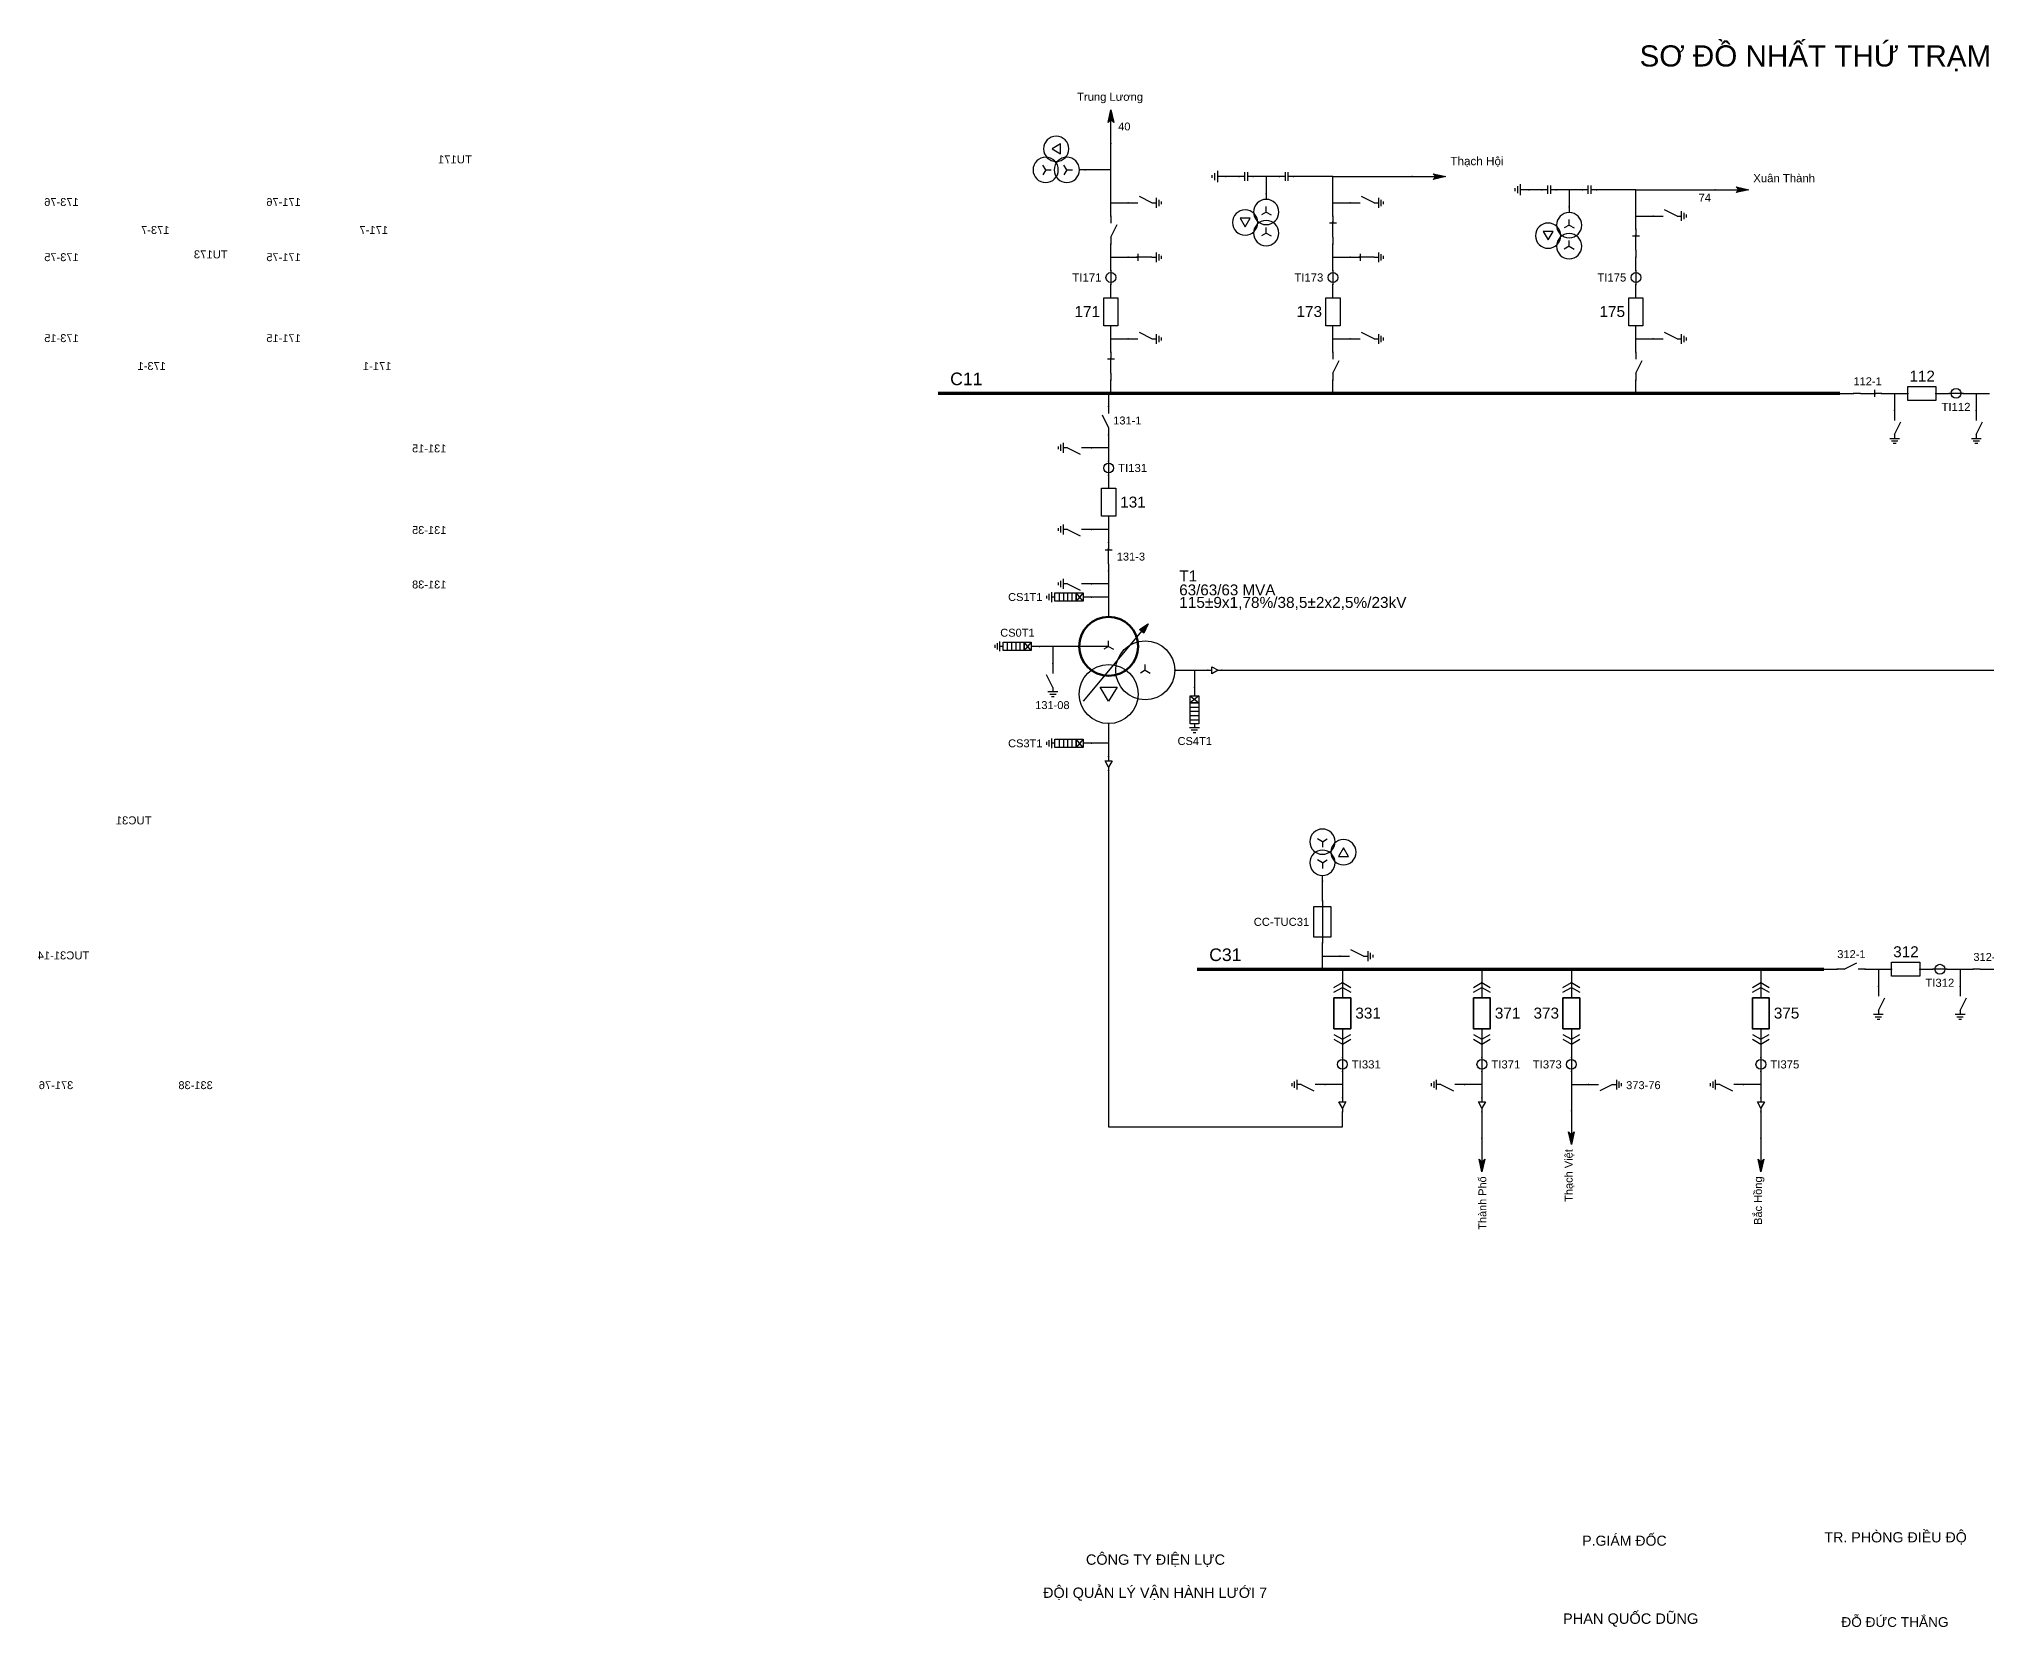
# Model space of a CAD drawing. Header units: millimetres. Extents: x -391 to 411, y 7 to 290.
# Drawn here: x -123.5 to 222.9, y 7.3 to 290 of the extents above; entities that cross this region are included whole.
import ezdxf

# ---------------------------------------------------------------- set-up
doc = ezdxf.new("R2010")
doc.units = ezdxf.units.MM
for name, color, linetype, lineweight in [('BUSBAR_110KV', 1, 'Continuous', 50), ('BUSBAR_35KV', 30, 'Continuous', 50), ('GROUND', 3, 'Continuous', 25), ('HV_110KV', 1, 'Continuous', 25), ('MV_22KV', 5, 'Continuous', 25), ('MV_35KV', 30, 'Continuous', 25)]:
    doc.layers.add(name, color=color, linetype=linetype, lineweight=lineweight)
doc.layers.add('SYM_PORTS', color=8, linetype='Continuous', plot=False)
doc.layers.add('TEXT', color=7, linetype='Continuous')
doc.styles.add('SLD_TEXT', font='arial.ttf')

# ---------------------------------------------------------------- blocks, each defined once
blk = doc.blocks.new('SYM_DISCONNECTOR_CLOSED')
at = {"lineweight": 25}
for points in [[(-0.625, 1.25), (0.625, 1.25)], [(0, 2.5), (0, 1.25)], [(0, -1.25), (0, 1.5)], [(0, -1.25), (0, -2.5)]]:
    blk.add_lwpolyline(points, dxfattribs=at)
at = {"layer": 'SYM_PORTS'}
for p in [(0, 2.5), (0, -2.5)]:
    blk.add_point(p, dxfattribs=at)
blk.add_attdef('DEVICE_CODE', (1.625, -0.5), '', height=2)
blk = doc.blocks.new('SYM_EARTHING_SWITCH_OPEN')
at = {"lineweight": 25}
for points in [[(0, -1.25), (-1.125, 1)], [(0, 3), (0, 1.25)], [(-0.875, -2), (0.875, -2)], [(-0.5625, -2.4375), (0.5625, -2.4375)], [(-0.25, -2.875), (0.25, -2.875)], [(0, -1.25), (0, -2)]]:
    blk.add_lwpolyline(points, dxfattribs=at)
at = {"layer": 'SYM_PORTS'}
blk.add_point((0, 3), dxfattribs=at)
blk.add_attdef('DEVICE_CODE', (1.875, 0), '', height=2)
blk = doc.blocks.new('SYM_CIRCUIT_BREAKER')
at = {"lineweight": 25}
blk.add_lwpolyline([(-1.25, 2.5), (1.25, 2.5), (1.25, -2.5), (-1.25, -2.5)], close=True, dxfattribs=at)
at = {"layer": 'SYM_PORTS'}
for p in [(0, 2.5), (0, -2.5)]:
    blk.add_point(p, dxfattribs=at)
blk.add_attdef('DEVICE_CODE', (2.25, -0.5), '', height=2)
at = {"flags": 1}
blk.add_attdef('RATING', (2.25, -3.5), '', height=2, dxfattribs=at)
blk = doc.blocks.new('SYM_CURRENT_TRANSFORMER')
at = {"lineweight": 25}
blk.add_lwpolyline([(0, 1.25), (0, -1.25)], dxfattribs=at)
blk.add_circle((0, 0), 0.875, dxfattribs=at)
at = {"layer": 'SYM_PORTS'}
for p in [(0, 1.25), (0, -1.25)]:
    blk.add_point(p, dxfattribs=at)
blk.add_attdef('DEVICE_CODE', (1.875, -1.75), '', height=2)
at = {"flags": 1}
blk.add_attdef('RATIO', (1.875, -4.75), '', height=2, dxfattribs=at)
blk = doc.blocks.new('SYM_EARTHING_SWITCH_CLOSED')
at = {"lineweight": 25}
for points in [[(-0.625, 1.25), (0.625, 1.25)], [(0, 3), (0, 1.25)], [(0, -1.25), (0, 1.5)], [(-0.875, -2), (0.875, -2)], [(-0.5625, -2.4375), (0.5625, -2.4375)], [(-0.25, -2.875), (0.25, -2.875)], [(0, -1.25), (0, -2)]]:
    blk.add_lwpolyline(points, dxfattribs=at)
at = {"layer": 'SYM_PORTS'}
blk.add_point((0, 3), dxfattribs=at)
blk.add_attdef('DEVICE_CODE', (1.875, 0), '', height=2)
blk = doc.blocks.new('SYM_DISCONNECTOR_OPEN')
at = {"lineweight": 25}
for points in [[(0, -1.25), (-1.125, 1)], [(0, 2.5), (0, 1.25)], [(0, -1.25), (0, -2.5)]]:
    blk.add_lwpolyline(points, dxfattribs=at)
at = {"layer": 'SYM_PORTS'}
for p in [(0, 2.5), (0, -2.5)]:
    blk.add_point(p, dxfattribs=at)
blk.add_attdef('DEVICE_CODE', (1, -0.5), '', height=2)
blk = doc.blocks.new('SYM_VOLTAGE_TRANSFORMER')
at = {"lineweight": 25}
for points in [[(0, 4.625), (0, 3.625)], [(0, 1.375), (-0.8625, 0.875)], [(0, 1.375), (0, 2.375)], [(0, 1.375), (0.8625, 0.875)], [(0, -2.375), (-0.8625, -2.875)], [(0, -2.375), (0, -1.375)], [(0, -2.375), (0.8625, -2.875)]]:
    blk.add_lwpolyline(points, dxfattribs=at)
blk.add_lwpolyline([(2.875, 0.25), (4.625, 0.25), (3.75, -1.25)], close=True, dxfattribs=at)
for centre in [(0, 1.375), (3.75, -0.5), (0, -2.375)]:
    blk.add_circle(centre, 2.25, dxfattribs=at)
at = {"layer": 'SYM_PORTS'}
blk.add_point((0, 4.625), dxfattribs=at)
blk.add_attdef('DEVICE_CODE', (7, 1.625), '', height=2)
at = {"flags": 1}
blk.add_attdef('RATIO', (7, -1.375), '', height=2, dxfattribs=at)
blk = doc.blocks.new('SYM_LINE_FEEDER_ARROW')
blk.add_hatch(color=7).paths.add_polyline_path([(0, -3), (-0.5, -0.75), (0, -1.25), (0.5, -0.75)])
at = {"lineweight": 25}
blk.add_lwpolyline([(0, 3), (0, -1.25)], dxfattribs=at)
blk.add_lwpolyline([(0, -3), (-0.5, -0.75), (0, -1.25), (0.5, -0.75)], close=True, dxfattribs=at)
at = {"layer": 'SYM_PORTS'}
blk.add_point((0, 3), dxfattribs=at)
blk.add_attdef('LINE_NAME', (1.5, 0), '', height=2)
blk = doc.blocks.new('SYM_COUPLING_CAPACITOR')
at = {"lineweight": 25}
for points in [[(-0.75, 0.25), (0.75, 0.25)], [(0, 1.25), (0, 0.25)], [(-0.75, -0.25), (0.75, -0.25)], [(0, -0.25), (0, -1.25)]]:
    blk.add_lwpolyline(points, dxfattribs=at)
at = {"layer": 'SYM_PORTS'}
for p in [(0, 1.25), (0, -1.25)]:
    blk.add_point(p, dxfattribs=at)
blk.add_attdef('DEVICE_CODE', (1.75, -1.75), '', height=2)
blk = doc.blocks.new('SYM_GROUND_SYMBOL')
at = {"lineweight": 25}
for points in [[(0, 1.25), (0, -0.25)], [(-1, -0.25), (1, -0.25)], [(-0.625, -0.75), (0.625, -0.75)], [(-0.25, -1.25), (0.25, -1.25)]]:
    blk.add_lwpolyline(points, dxfattribs=at)
at = {"layer": 'SYM_PORTS'}
blk.add_point((0, 1.25), dxfattribs=at)
blk = doc.blocks.new('SYM_SURGE_ARRESTER')
at = {"lineweight": 25}
for points in [[(0, 4), (0, 2.5)], [(-0.75, 2.5), (0.75, 1.25)], [(0.75, 2.5), (-0.75, 1.25)], [(-0.75, 0.5), (0.75, 0.5)], [(-0.875, -3.125), (0.875, -3.125)], [(-0.75, -0.25), (0.75, -0.25)], [(-0.75, -1), (0.75, -1)], [(-0.75, -1.75), (0.75, -1.75)], [(0, -2.5), (0, -3.125)], [(-0.5625, -3.5625), (0.5625, -3.5625)], [(-0.25, -4), (0.25, -4)]]:
    blk.add_lwpolyline(points, dxfattribs=at)
for points in [[(-0.75, 2.5), (0.75, 2.5), (0.75, 1.25), (-0.75, 1.25)], [(-0.75, 1.25), (0.75, 1.25), (0.75, -2.5), (-0.75, -2.5)]]:
    blk.add_lwpolyline(points, close=True, dxfattribs=at)
at = {"layer": 'SYM_PORTS'}
blk.add_point((0, 4), dxfattribs=at)
blk.add_attdef('DEVICE_CODE', (1.875, 1), '', height=2)
blk = doc.blocks.new('SYM_TRANSFORMER_3W')
blk.add_hatch(color=7).paths.add_polyline_path([(3.75, 8.25), (3.0125, 6.575), (2.2375, 7.225)])
at = {"lineweight": 25}
for points in [[(-7.75, -5.5), (3.0125, 7.35)], [(-3.25, 4.25), (-8.5, 4.25)], [(-3.25, 4.25), (-4.1125, 3.75)], [(-3.25, 4.25), (-3.25, 5.25)], [(-3.25, 4.25), (-2.3875, 3.75)], [(3.25, 0), (2.3875, -0.5)], [(3.25, 0), (3.25, 1)], [(3.25, 0), (4.1125, -0.5)]]:
    blk.add_lwpolyline(points, dxfattribs=at)
for points in [[(3.75, 8.25), (3.0125, 6.575), (2.2375, 7.225)], [(-4.75, -3), (-1.75, -3), (-3.25, -5.5)]]:
    blk.add_lwpolyline(points, close=True, dxfattribs=at)
at = {"lineweight": 50}
blk.add_circle((-3.25, 4.25), 5.25, dxfattribs=at)
at = {"lineweight": 25}
for centre in [(3.25, 0), (-3.25, -4.25)]:
    blk.add_circle(centre, 5.25, dxfattribs=at)
at = {"layer": 'SYM_PORTS'}
for p in [(-3.25, 9.5), (-8.5, 4.25), (8.5, 0), (-3.25, -9.5)]:
    blk.add_point(p, dxfattribs=at)
blk.add_attdef('DEVICE_CODE', (9.5, 6.5), '', height=2)
at = {"flags": 1}
for tag, p in [('POWER', (9.5, 3.5)), ('VOLTAGE_RATIO', (9.5, 0.5))]:
    blk.add_attdef(tag, p, '', height=2, dxfattribs=at)
blk = doc.blocks.new('SYM_CABLE_TERMINATION')
at = {"lineweight": 25}
blk.add_lwpolyline([(-0.625, 0.5), (0.625, 0.5), (0, -0.625)], close=True, dxfattribs=at)
for points in [[(0, 1.25), (0, 0.5)], [(0, -0.625), (0, -1.25)]]:
    blk.add_lwpolyline(points, dxfattribs=at)
at = {"layer": 'SYM_PORTS'}
for p in [(0, 1.25), (0, -1.25)]:
    blk.add_point(p, dxfattribs=at)
blk = doc.blocks.new('SYM_DRAWOUT_BREAKER')
at = {"lineweight": 25}
for points in [[(-1.5, 4.625), (0, 5.5), (1.5, 4.625)], [(-1.5, 3.75), (0, 4.625), (1.5, 3.75)], [(0, 5.5), (0, 2.75)], [(0, -2.75), (0, -5.5)], [(-1.5, -3.75), (0, -4.625), (1.5, -3.75)], [(-1.5, -4.625), (0, -5.5), (1.5, -4.625)]]:
    blk.add_lwpolyline(points, dxfattribs=at)
at = {"lineweight": 35}
blk.add_lwpolyline([(-1.5, 2.75), (1.5, 2.75), (1.5, -2.75), (-1.5, -2.75)], close=True, dxfattribs=at)
at = {"layer": 'SYM_PORTS'}
for p in [(0, 5.5), (0, -5.5)]:
    blk.add_point(p, dxfattribs=at)
blk.add_attdef('DEVICE_CODE', (2.5, 2.5), '', height=2)
at = {"flags": 1}
blk.add_attdef('RATING', (2.5, -0.5), '', height=2, dxfattribs=at)
blk = doc.blocks.new('SYM_FUSE_DISCONNECTOR')
at = {"lineweight": 25}
blk.add_lwpolyline([(0, 3.75), (0, -3.75)], dxfattribs=at)
blk.add_lwpolyline([(-1.5, 2.75), (1.5, 2.75), (1.5, -2.75), (-1.5, -2.75)], close=True, dxfattribs=at)
at = {"layer": 'SYM_PORTS'}
for p in [(0, 3.75), (0, -3.75)]:
    blk.add_point(p, dxfattribs=at)
blk.add_attdef('DEVICE_CODE', (2.5, 0.75), '', height=2)
at = {"flags": 1}
blk.add_attdef('RATING', (2.5, -2.25), '', height=2, dxfattribs=at)

msp = doc.modelspace()

# ---------------------------------------------------------------- linework, layer by layer
at = {"layer": 'BUSBAR_110KV', "const_width": 0.586}
msp.add_lwpolyline([(36.42, 226.89), (196.93, 226.89)], dxfattribs=at)
at = {"layer": 'BUSBAR_35KV', "const_width": 0.586}
msp.add_lwpolyline([(82.51, 124.39), (194.05, 124.39)], dxfattribs=at)
at = {"layer": 'GROUND'}
for points in [[(89.98, 265.49), (87.63, 265.49)], [(143.88, 263.15), (141.53, 263.15)]]:
    msp.add_lwpolyline(points, dxfattribs=at)
at = {"layer": 'HV_110KV'}
for points in [[(67.19, 266.67), (67.19, 271.35)], [(67.19, 266.67), (62.59, 266.67)], [(67.19, 260.8), (67.19, 266.67)], [(94.82, 265.49), (92.48, 265.49)], [(97.17, 265.49), (94.82, 265.49)], [(94.82, 265.49), (94.82, 262.43)], [(106.7, 265.49), (99.67, 265.49)], [(106.7, 260.8), (106.7, 265.49)], [(106.7, 265.49), (120.77, 265.49)], [(67.19, 258.46), (67.19, 260.8)], [(67.19, 260.8), (70.25, 260.8)], [(106.7, 258.46), (106.7, 260.8)], [(106.7, 260.8), (109.77, 260.8)], [(148.72, 263.15), (146.38, 263.15)], [(151.07, 263.15), (148.72, 263.15)], [(148.72, 263.15), (148.72, 260.08)], [(160.6, 263.15), (153.57, 263.15)], [(160.6, 258.46), (160.6, 263.15)], [(160.6, 263.15), (174.67, 263.15)], [(160.6, 256.11), (160.6, 258.46)], [(160.6, 258.46), (163.67, 258.46)], [(67.19, 251.11), (67.19, 253.46)], [(106.7, 251.11), (106.7, 253.46)], [(67.19, 248.77), (67.19, 251.11)], [(67.19, 251.11), (70.25, 251.11)], [(106.7, 248.77), (106.7, 251.11)], [(106.7, 251.11), (109.77, 251.11)], [(160.6, 248.77), (160.6, 251.11)], [(67.19, 243.92), (67.19, 246.27)], [(106.7, 243.92), (106.7, 246.27)], [(160.6, 243.92), (160.6, 246.27)], [(67.19, 236.58), (67.19, 238.92)], [(67.19, 234.23), (67.19, 236.58)], [(67.19, 236.58), (70.25, 236.58)], [(106.7, 236.58), (106.7, 238.92)], [(106.7, 234.23), (106.7, 236.58)], [(106.7, 236.58), (109.77, 236.58)], [(160.6, 236.58), (160.6, 238.92)], [(160.6, 234.23), (160.6, 236.58)], [(160.6, 236.58), (163.67, 236.58)], [(67.19, 226.89), (67.19, 229.23)], [(106.7, 226.89), (106.7, 229.23)], [(160.6, 226.89), (160.6, 229.23)], [(66.79, 226.89), (66.79, 224.54)], [(196.93, 226.89), (199.28, 226.89)], [(204.28, 226.89), (206.62, 226.89)], [(206.62, 226.89), (206.62, 223.82)], [(206.62, 226.89), (208.97, 226.89)], [(213.97, 226.89), (216.31, 226.89)], [(218.81, 226.89), (221.16, 226.89)], [(221.16, 226.89), (221.16, 223.82)], [(221.16, 226.89), (223.5, 226.89)], [(66.79, 219.54), (66.79, 217.2)], [(66.79, 217.2), (63.73, 217.2)], [(66.79, 217.2), (66.79, 214.85)], [(66.79, 212.35), (66.79, 210.01)], [(66.79, 205.01), (66.79, 202.67)], [(66.79, 202.67), (63.73, 202.67)], [(66.79, 202.67), (66.79, 200.32)], [(66.79, 195.32), (66.79, 192.98)], [(66.79, 192.98), (63.73, 192.98)], [(66.79, 190.63), (63.73, 190.63)], [(66.79, 192.98), (66.79, 190.63)], [(66.79, 190.63), (66.79, 187.11)], [(56.86, 181.86), (54.51, 181.86)], [(61.54, 181.86), (56.86, 181.86)], [(56.86, 181.86), (56.86, 178.8)]]:
    msp.add_lwpolyline(points, dxfattribs=at)
at = {"layer": 'MV_22KV'}
msp.add_lwpolyline([(86.91, 177.61), (89.61, 177.61), (232.5, 177.61), (232.5, 188.46), (254.48, 188.46, -1), (256.48, 188.46), (265.5, 188.46), (265.5, 219.96), (395.32, 219.96), (395.32, 200.3), (392.62, 200.3)], format="xyb", dxfattribs=at)
for points in [[(78.54, 177.61), (82.06, 177.61)], [(82.06, 177.61), (82.06, 174.55)], [(82.06, 177.61), (84.41, 177.61)]]:
    msp.add_lwpolyline(points, dxfattribs=at)
at = {"layer": 'MV_35KV'}
for points in [[(66.79, 168.11), (66.79, 164.6)], [(66.79, 164.6), (63.73, 164.6)], [(66.79, 164.6), (66.79, 162.25)], [(66.79, 159.75), (66.79, 157.05), (66.79, 96.31), (108.37, 96.31), (108.37, 99.01)], [(104.82, 136.58), (104.82, 140.1)], [(104.82, 126.73), (104.82, 129.08)], [(104.82, 124.39), (104.82, 126.73)], [(104.82, 126.73), (107.89, 126.73)], [(108.37, 124.39), (108.37, 122.04)], [(133.19, 124.39), (133.19, 122.04)], [(149.11, 124.39), (149.11, 122.04)], [(182.83, 124.39), (182.83, 122.04)], [(194.05, 124.39), (196.4, 124.39)], [(201.4, 124.39), (203.74, 124.39)], [(203.74, 124.39), (203.74, 121.32)], [(203.74, 124.39), (206.09, 124.39)], [(211.09, 124.39), (213.43, 124.39)], [(215.93, 124.39), (218.28, 124.39)], [(218.28, 124.39), (218.28, 121.32)], [(218.28, 124.39), (220.62, 124.39)], [(108.37, 111.04), (108.37, 108.7)], [(133.19, 111.04), (133.19, 108.7)], [(149.11, 111.04), (149.11, 108.7)], [(182.83, 111.04), (182.83, 108.7)], [(108.37, 106.2), (108.37, 103.85)], [(133.19, 106.2), (133.19, 103.85)], [(149.11, 106.2), (149.11, 103.85)], [(182.83, 106.2), (182.83, 103.85)], [(108.37, 103.85), (105.3, 103.85)], [(108.37, 103.85), (108.37, 101.51)], [(133.19, 103.85), (130.12, 103.85)], [(133.19, 103.85), (133.19, 101.51)], [(149.11, 103.85), (152.18, 103.85)], [(149.11, 103.85), (149.11, 99.17)], [(182.83, 103.85), (179.76, 103.85)], [(182.83, 103.85), (182.83, 101.51)], [(133.19, 99.01), (133.19, 94.32)], [(182.83, 99.01), (182.83, 94.32)]]:
    msp.add_lwpolyline(points, dxfattribs=at)

# ---------------------------------------------------------------- block references
at = {"layer": 'GROUND', "rotation": 270}
for p in [(86.38, 265.49), (140.28, 263.15)]:
    msp.add_blockref('SYM_GROUND_SYMBOL', p, dxfattribs=at)
at = {"layer": 'HV_110KV'}
for name, p, rotation in [('SYM_LINE_FEEDER_ARROW', (67.19, 274.35), 180), ('SYM_COUPLING_CAPACITOR', (91.23, 265.49), 270), ('SYM_COUPLING_CAPACITOR', (98.42, 265.49), 270), ('SYM_LINE_FEEDER_ARROW', (123.77, 265.49), 90), ('SYM_COUPLING_CAPACITOR', (145.13, 263.15), 270), ('SYM_COUPLING_CAPACITOR', (152.32, 263.15), 270), ('SYM_LINE_FEEDER_ARROW', (177.67, 263.15), 90)]:
    msp.add_blockref(name, p, dxfattribs=dict(at, rotation=rotation))
ref = msp.add_blockref('SYM_VOLTAGE_TRANSFORMER', (57.96, 266.67), dxfattribs=dict(at, xscale=-1, rotation=270))
ref.add_attrib('DEVICE_CODE', 'TU171', (46.51, 267.83), dxfattribs={"layer": 'TEXT', "extrusion": (0, 0, -1), "height": 1.437, "style": 'SLD_TEXT'})
ref = msp.add_blockref('SYM_VOLTAGE_TRANSFORMER', (244.89, 255.46), dxfattribs=dict(at, xscale=-1))
ref.add_attrib('DEVICE_CODE', 'TU174', (240, 248.58), dxfattribs={"layer": 'TEXT', "extrusion": (0, 0, -1), "height": 1.437, "style": 'SLD_TEXT'})
ref = msp.add_blockref('SYM_VOLTAGE_TRANSFORMER', (148.72, 255.46), dxfattribs=dict(at, xscale=-1))
ref.add_attrib('DEVICE_CODE', 'TU175', (143.84, 248.58), dxfattribs={"layer": 'TEXT', "extrusion": (0, 0, -1), "height": 1.437, "style": 'SLD_TEXT'})
ref = msp.add_blockref('SYM_EARTHING_SWITCH_OPEN', (112.77, 260.8), dxfattribs=dict(at, xscale=-1, rotation=90))
ref.add_attrib('DEVICE_CODE', '173-76', (116.45, 260.25), dxfattribs={"layer": 'TEXT', "extrusion": (0, 0, -1), "height": 1.41, "style": 'SLD_TEXT'})
ref = msp.add_blockref('SYM_VOLTAGE_TRANSFORMER', (94.82, 257.8), dxfattribs=dict(at, xscale=-1))
ref.add_attrib('DEVICE_CODE', 'TU173', (89.94, 250.92), dxfattribs={"layer": 'TEXT', "extrusion": (0, 0, -1), "height": 1.437, "style": 'SLD_TEXT'})
ref = msp.add_blockref('SYM_EARTHING_SWITCH_OPEN', (73.25, 260.8), dxfattribs=dict(at, xscale=-1, rotation=90))
ref.add_attrib('DEVICE_CODE', '171-76', (76.94, 260.25), dxfattribs={"layer": 'TEXT', "extrusion": (0, 0, -1), "height": 1.41, "style": 'SLD_TEXT'})
ref = msp.add_blockref('SYM_EARTHING_SWITCH_OPEN', (166.67, 258.46), dxfattribs=dict(at, xscale=-1, rotation=90))
ref.add_attrib('DEVICE_CODE', '175-76', (170.35, 257.9), dxfattribs={"layer": 'TEXT', "extrusion": (0, 0, -1), "height": 1.41, "style": 'SLD_TEXT'})
ref = msp.add_blockref('SYM_DISCONNECTOR_CLOSED', (106.7, 255.96), dxfattribs=dict(at, xscale=-1))
ref.add_attrib('DEVICE_CODE', '173-7', (100.31, 255.27), dxfattribs={"layer": 'TEXT', "extrusion": (0, 0, -1), "height": 1.412, "style": 'SLD_TEXT'})
ref = msp.add_blockref('SYM_DISCONNECTOR_OPEN', (67.19, 255.96), dxfattribs=dict(at, xscale=-1))
ref.add_attrib('DEVICE_CODE', '171-7', (61.42, 255.26), dxfattribs={"layer": 'TEXT', "extrusion": (0, 0, -1), "height": 1.424, "style": 'SLD_TEXT'})
ref = msp.add_blockref('SYM_DISCONNECTOR_OPEN', (256.77, 253.61), dxfattribs=dict(at, xscale=-1))
ref.add_attrib('DEVICE_CODE', '174-7', (251, 252.92), dxfattribs={"layer": 'TEXT', "extrusion": (0, 0, -1), "height": 1.424, "style": 'SLD_TEXT'})
ref = msp.add_blockref('SYM_DISCONNECTOR_CLOSED', (160.6, 253.61), dxfattribs=dict(at, xscale=-1))
ref.add_attrib('DEVICE_CODE', '175-7', (154.21, 252.93), dxfattribs={"layer": 'TEXT', "extrusion": (0, 0, -1), "height": 1.412, "style": 'SLD_TEXT'})
ref = msp.add_blockref('SYM_EARTHING_SWITCH_CLOSED', (112.77, 251.11), dxfattribs=dict(at, xscale=-1, rotation=90))
ref.add_attrib('DEVICE_CODE', '173-75', (116.45, 250.43), dxfattribs={"layer": 'TEXT', "extrusion": (0, 0, -1), "height": 1.41, "style": 'SLD_TEXT'})
ref = msp.add_blockref('SYM_EARTHING_SWITCH_CLOSED', (73.25, 251.11), dxfattribs=dict(at, xscale=-1, rotation=90))
ref.add_attrib('DEVICE_CODE', '171-75', (76.94, 250.43), dxfattribs={"layer": 'TEXT', "extrusion": (0, 0, -1), "height": 1.41, "style": 'SLD_TEXT'})
ref = msp.add_blockref('SYM_CURRENT_TRANSFORMER', (67.19, 247.52), dxfattribs=at)
ref.add_attrib('DEVICE_CODE', 'TI171', (60.31, 246.79), dxfattribs={"layer": 'TEXT', "height": 1.457, "style": 'SLD_TEXT'})
ref = msp.add_blockref('SYM_CURRENT_TRANSFORMER', (106.7, 247.52), dxfattribs=at)
ref.add_attrib('DEVICE_CODE', 'TI173', (99.82, 246.8), dxfattribs={"layer": 'TEXT', "height": 1.445, "style": 'SLD_TEXT'})
ref = msp.add_blockref('SYM_CURRENT_TRANSFORMER', (160.6, 247.52), dxfattribs=at)
ref.add_attrib('DEVICE_CODE', 'TI175', (153.73, 246.8), dxfattribs={"layer": 'TEXT', "height": 1.445, "style": 'SLD_TEXT'})
ref = msp.add_blockref('SYM_CIRCUIT_BREAKER', (67.19, 241.42), dxfattribs=at)
ref.add_attrib('DEVICE_CODE', '171', (60.7, 240.47), dxfattribs={"layer": 'TEXT', "height": 1.964, "style": 'SLD_TEXT'})
ref = msp.add_blockref('SYM_CIRCUIT_BREAKER', (106.7, 241.42), dxfattribs=at)
ref.add_attrib('DEVICE_CODE', '173', (100.21, 240.49), dxfattribs={"layer": 'TEXT', "height": 1.948, "style": 'SLD_TEXT'})
ref = msp.add_blockref('SYM_CIRCUIT_BREAKER', (160.6, 241.42), dxfattribs=at)
ref.add_attrib('DEVICE_CODE', '175', (154.12, 240.49), dxfattribs={"layer": 'TEXT', "height": 1.948, "style": 'SLD_TEXT'})
ref = msp.add_blockref('SYM_EARTHING_SWITCH_OPEN', (166.67, 236.58), dxfattribs=dict(at, xscale=-1, rotation=90))
ref.add_attrib('DEVICE_CODE', '175-15', (170.35, 236.02), dxfattribs={"layer": 'TEXT', "extrusion": (0, 0, -1), "height": 1.41, "style": 'SLD_TEXT'})
ref = msp.add_blockref('SYM_EARTHING_SWITCH_OPEN', (112.77, 236.58), dxfattribs=dict(at, xscale=-1, rotation=90))
ref.add_attrib('DEVICE_CODE', '173-15', (116.45, 236.02), dxfattribs={"layer": 'TEXT', "extrusion": (0, 0, -1), "height": 1.41, "style": 'SLD_TEXT'})
ref = msp.add_blockref('SYM_EARTHING_SWITCH_OPEN', (73.25, 236.58), dxfattribs=dict(at, xscale=-1, rotation=90))
ref.add_attrib('DEVICE_CODE', '171-15', (76.94, 236.02), dxfattribs={"layer": 'TEXT', "extrusion": (0, 0, -1), "height": 1.41, "style": 'SLD_TEXT'})
ref = msp.add_blockref('SYM_DISCONNECTOR_CLOSED', (256.77, 231.73), dxfattribs=dict(at, xscale=-1))
ref.add_attrib('DEVICE_CODE', '174-2', (250.38, 231.04), dxfattribs={"layer": 'TEXT', "extrusion": (0, 0, -1), "height": 1.424, "style": 'SLD_TEXT'})
ref = msp.add_blockref('SYM_DISCONNECTOR_OPEN', (160.6, 231.73), dxfattribs=dict(at, xscale=-1))
ref.add_attrib('DEVICE_CODE', '175-1', (154.84, 231.05), dxfattribs={"layer": 'TEXT', "extrusion": (0, 0, -1), "height": 1.412, "style": 'SLD_TEXT'})
ref = msp.add_blockref('SYM_DISCONNECTOR_OPEN', (106.7, 231.73), dxfattribs=dict(at, xscale=-1))
ref.add_attrib('DEVICE_CODE', '173-1', (100.94, 231.05), dxfattribs={"layer": 'TEXT', "extrusion": (0, 0, -1), "height": 1.412, "style": 'SLD_TEXT'})
ref = msp.add_blockref('SYM_DISCONNECTOR_CLOSED', (67.19, 231.73), dxfattribs=dict(at, xscale=-1))
ref.add_attrib('DEVICE_CODE', '171-1', (60.8, 231.04), dxfattribs={"layer": 'TEXT', "extrusion": (0, 0, -1), "height": 1.424, "style": 'SLD_TEXT'})
ref = msp.add_blockref('SYM_DISCONNECTOR_CLOSED', (201.78, 226.89), dxfattribs=dict(at, rotation=270))
ref.add_attrib('DEVICE_CODE', '112-1', (199.3, 228.34), dxfattribs={"layer": 'TEXT', "height": 1.409, "style": 'SLD_TEXT'})
ref = msp.add_blockref('SYM_CIRCUIT_BREAKER', (211.47, 226.89), dxfattribs=dict(at, rotation=270))
ref.add_attrib('DEVICE_CODE', '112', (209.26, 228.99), dxfattribs={"layer": 'TEXT', "height": 1.944, "style": 'SLD_TEXT'})
ref = msp.add_blockref('SYM_CURRENT_TRANSFORMER', (217.56, 226.89), dxfattribs=dict(at, rotation=270))
ref.add_attrib('DEVICE_CODE', 'TI112', (214.97, 223.76), dxfattribs={"layer": 'TEXT', "height": 1.442, "style": 'SLD_TEXT'})
ref = msp.add_blockref('SYM_EARTHING_SWITCH_OPEN', (221.16, 220.82), dxfattribs=dict(at, xscale=-1))
ref.add_attrib('DEVICE_CODE', '112-25', (218.27, 215.73), dxfattribs={"layer": 'TEXT', "extrusion": (0, 0, -1), "height": 1.407, "style": 'SLD_TEXT'})
ref = msp.add_blockref('SYM_EARTHING_SWITCH_OPEN', (206.62, 220.82), dxfattribs=dict(at, xscale=-1))
ref.add_attrib('DEVICE_CODE', '112-15', (203.74, 215.73), dxfattribs={"layer": 'TEXT', "extrusion": (0, 0, -1), "height": 1.407, "style": 'SLD_TEXT'})
ref = msp.add_blockref('SYM_DISCONNECTOR_OPEN', (66.79, 222.04), dxfattribs=at)
ref.add_attrib('DEVICE_CODE', '131-1', (67.6, 221.36), dxfattribs={"layer": 'TEXT', "height": 1.409, "style": 'SLD_TEXT'})
ref = msp.add_blockref('SYM_EARTHING_SWITCH_OPEN', (249.42, 217.2), dxfattribs=dict(at, xscale=-1, rotation=270))
ref.add_attrib('DEVICE_CODE', '132-25', (239.72, 216.39), dxfattribs={"layer": 'TEXT', "extrusion": (0, 0, -1), "height": 1.407, "style": 'SLD_TEXT'})
ref = msp.add_blockref('SYM_EARTHING_SWITCH_OPEN', (60.73, 217.2), dxfattribs=dict(at, xscale=-1, rotation=270))
ref.add_attrib('DEVICE_CODE', '131-15', (51.03, 216.39), dxfattribs={"layer": 'TEXT', "extrusion": (0, 0, -1), "height": 1.407, "style": 'SLD_TEXT'})
ref = msp.add_blockref('SYM_CURRENT_TRANSFORMER', (66.79, 213.6), dxfattribs=at)
ref.add_attrib('DEVICE_CODE', 'TI131', (68.48, 212.89), dxfattribs={"layer": 'TEXT', "height": 1.442, "style": 'SLD_TEXT'})
ref = msp.add_blockref('SYM_CIRCUIT_BREAKER', (66.79, 207.51), dxfattribs=at)
ref.add_attrib('DEVICE_CODE', '131', (68.85, 206.57), dxfattribs={"layer": 'TEXT', "height": 1.948, "style": 'SLD_TEXT'})
ref = msp.add_blockref('SYM_EARTHING_SWITCH_OPEN', (249.42, 202.67), dxfattribs=dict(at, xscale=-1, rotation=270))
ref.add_attrib('DEVICE_CODE', '132-35', (239.72, 201.86), dxfattribs={"layer": 'TEXT', "extrusion": (0, 0, -1), "height": 1.407, "style": 'SLD_TEXT'})
ref = msp.add_blockref('SYM_EARTHING_SWITCH_OPEN', (60.73, 202.67), dxfattribs=dict(at, xscale=-1, rotation=270))
ref.add_attrib('DEVICE_CODE', '131-35', (51.03, 201.86), dxfattribs={"layer": 'TEXT', "extrusion": (0, 0, -1), "height": 1.407, "style": 'SLD_TEXT'})
ref = msp.add_blockref('SYM_DISCONNECTOR_CLOSED', (66.79, 197.82), dxfattribs=at)
ref.add_attrib('DEVICE_CODE', '131-3', (68.23, 197.14), dxfattribs={"layer": 'TEXT', "height": 1.409, "style": 'SLD_TEXT'})
ref = msp.add_blockref('SYM_TRANSFORMER_3W', (70.04, 177.61), dxfattribs=at)
ref.add_attrib('DEVICE_CODE', 'T1', (79.35, 193.42), dxfattribs={"layer": 'TEXT', "height": 1.959, "style": 'SLD_TEXT'})
ref = msp.add_blockref('SYM_EARTHING_SWITCH_OPEN', (249.42, 192.98), dxfattribs=dict(at, xscale=-1, rotation=270))
ref.add_attrib('DEVICE_CODE', '132-38', (239.72, 192.17), dxfattribs={"layer": 'TEXT', "extrusion": (0, 0, -1), "height": 1.407, "style": 'SLD_TEXT'})
ref = msp.add_blockref('SYM_EARTHING_SWITCH_OPEN', (60.73, 192.98), dxfattribs=dict(at, xscale=-1, rotation=270))
ref.add_attrib('DEVICE_CODE', '131-38', (51.03, 192.17), dxfattribs={"layer": 'TEXT', "extrusion": (0, 0, -1), "height": 1.407, "style": 'SLD_TEXT'})
ref = msp.add_blockref('SYM_SURGE_ARRESTER', (59.73, 190.63), dxfattribs=dict(at, rotation=270))
ref.add_attrib('DEVICE_CODE', 'CS1T1', (48.9, 189.94), dxfattribs={"layer": 'TEXT', "height": 1.405, "style": 'SLD_TEXT'})
ref = msp.add_blockref('SYM_SURGE_ARRESTER', (50.51, 181.86), dxfattribs=dict(at, rotation=270))
ref.add_attrib('DEVICE_CODE', 'CS0T1', (47.5, 183.59), dxfattribs={"layer": 'TEXT', "height": 1.405, "style": 'SLD_TEXT'})
ref = msp.add_blockref('SYM_EARTHING_SWITCH_OPEN', (56.86, 175.8), dxfattribs=at)
ref.add_attrib('DEVICE_CODE', '131-08', (53.72, 170.7), dxfattribs={"layer": 'TEXT', "height": 1.407, "style": 'SLD_TEXT'})
at = {"layer": 'MV_22KV', "rotation": 90}
msp.add_blockref('SYM_CABLE_TERMINATION', (85.66, 177.61), dxfattribs=at)
at = {"layer": 'MV_22KV'}
ref = msp.add_blockref('SYM_SURGE_ARRESTER', (82.06, 170.55), dxfattribs=at)
ref.add_attrib('DEVICE_CODE', 'CS4T1', (79.05, 164.31), dxfattribs={"layer": 'TEXT', "height": 1.405, "style": 'SLD_TEXT'})
at = {"layer": 'MV_35KV'}
ref = msp.add_blockref('SYM_SURGE_ARRESTER', (59.73, 164.6), dxfattribs=dict(at, rotation=270))
ref.add_attrib('DEVICE_CODE', 'CS3T1', (48.9, 163.9), dxfattribs={"layer": 'TEXT', "height": 1.405, "style": 'SLD_TEXT'})
for name, p in [('SYM_CABLE_TERMINATION', (66.79, 161)), ('SYM_CABLE_TERMINATION', (108.37, 100.26)), ('SYM_CABLE_TERMINATION', (133.19, 100.26)), ('SYM_CABLE_TERMINATION', (182.83, 100.26)), ('SYM_LINE_FEEDER_ARROW', (149.11, 96.17)), ('SYM_LINE_FEEDER_ARROW', (133.19, 91.32)), ('SYM_LINE_FEEDER_ARROW', (182.83, 91.32))]:
    msp.add_blockref(name, p, dxfattribs=at)
ref = msp.add_blockref('SYM_VOLTAGE_TRANSFORMER', (104.82, 144.72), dxfattribs=dict(at, xscale=-1, rotation=180))
ref.add_attrib('DEVICE_CODE', 'TUC31', (103.51, 150.17), dxfattribs={"layer": 'TEXT', "extrusion": (0, 0, -1), "height": 1.433, "style": 'SLD_TEXT'})
ref = msp.add_blockref('SYM_FUSE_DISCONNECTOR', (104.82, 132.83), dxfattribs=at)
ref.add_attrib('DEVICE_CODE', 'CC-TUC31', (92.6, 132.11), dxfattribs={"layer": 'TEXT', "height": 1.43, "style": 'SLD_TEXT'})
ref = msp.add_blockref('SYM_CIRCUIT_BREAKER', (208.59, 124.39), dxfattribs=dict(at, rotation=270))
ref.add_attrib('DEVICE_CODE', '312', (206.37, 126.53), dxfattribs={"layer": 'TEXT', "height": 1.948, "style": 'SLD_TEXT'})
ref = msp.add_blockref('SYM_EARTHING_SWITCH_OPEN', (110.89, 126.73), dxfattribs=dict(at, xscale=-1, rotation=90))
ref.add_attrib('DEVICE_CODE', 'TUC31-14', (114.57, 126.14), dxfattribs={"layer": 'TEXT', "extrusion": (0, 0, -1), "height": 1.427, "style": 'SLD_TEXT'})
ref = msp.add_blockref('SYM_DISCONNECTOR_OPEN', (198.9, 124.39), dxfattribs=dict(at, rotation=270))
ref.add_attrib('DEVICE_CODE', '312-1', (196.42, 126.37), dxfattribs={"layer": 'TEXT', "height": 1.409, "style": 'SLD_TEXT'})
ref = msp.add_blockref('SYM_CURRENT_TRANSFORMER', (214.68, 124.39), dxfattribs=dict(at, rotation=270))
ref.add_attrib('DEVICE_CODE', 'TI312', (212.09, 121.26), dxfattribs={"layer": 'TEXT', "height": 1.442, "style": 'SLD_TEXT'})
ref = msp.add_blockref('SYM_DISCONNECTOR_CLOSED', (223.12, 124.39), dxfattribs=dict(at, rotation=270))
ref.add_attrib('DEVICE_CODE', '312-2', (220.64, 125.87), dxfattribs={"layer": 'TEXT', "height": 1.409, "style": 'SLD_TEXT'})
ref = msp.add_blockref('SYM_EARTHING_SWITCH_OPEN', (218.28, 118.32), dxfattribs=dict(at, xscale=-1))
ref.add_attrib('DEVICE_CODE', '312-25', (215.39, 113.23), dxfattribs={"layer": 'TEXT', "extrusion": (0, 0, -1), "height": 1.407, "style": 'SLD_TEXT'})
ref = msp.add_blockref('SYM_EARTHING_SWITCH_OPEN', (203.74, 118.32), dxfattribs=dict(at, xscale=-1))
ref.add_attrib('DEVICE_CODE', '312-15', (200.86, 113.23), dxfattribs={"layer": 'TEXT', "extrusion": (0, 0, -1), "height": 1.407, "style": 'SLD_TEXT'})
ref = msp.add_blockref('SYM_DRAWOUT_BREAKER', (108.37, 116.54), dxfattribs=at)
ref.add_attrib('DEVICE_CODE', '331', (110.68, 115.61), dxfattribs={"layer": 'TEXT', "height": 1.948, "style": 'SLD_TEXT'})
ref = msp.add_blockref('SYM_DRAWOUT_BREAKER', (133.19, 116.54), dxfattribs=at)
ref.add_attrib('DEVICE_CODE', '371', (135.5, 115.61), dxfattribs={"layer": 'TEXT', "height": 1.948, "style": 'SLD_TEXT'})
ref = msp.add_blockref('SYM_DRAWOUT_BREAKER', (149.11, 116.54), dxfattribs=at)
ref.add_attrib('DEVICE_CODE', '373', (142.38, 115.61), dxfattribs={"layer": 'TEXT', "height": 1.948, "style": 'SLD_TEXT'})
ref = msp.add_blockref('SYM_DRAWOUT_BREAKER', (182.83, 116.54), dxfattribs=at)
ref.add_attrib('DEVICE_CODE', '375', (185.13, 115.61), dxfattribs={"layer": 'TEXT', "height": 1.948, "style": 'SLD_TEXT'})
ref = msp.add_blockref('SYM_CURRENT_TRANSFORMER', (108.37, 107.45), dxfattribs=at)
ref.add_attrib('DEVICE_CODE', 'TI331', (110.05, 106.73), dxfattribs={"layer": 'TEXT', "height": 1.442, "style": 'SLD_TEXT'})
ref = msp.add_blockref('SYM_CURRENT_TRANSFORMER', (133.19, 107.45), dxfattribs=at)
ref.add_attrib('DEVICE_CODE', 'TI371', (134.87, 106.73), dxfattribs={"layer": 'TEXT', "height": 1.445, "style": 'SLD_TEXT'})
ref = msp.add_blockref('SYM_CURRENT_TRANSFORMER', (149.11, 107.45), dxfattribs=at)
ref.add_attrib('DEVICE_CODE', 'TI373', (142.24, 106.73), dxfattribs={"layer": 'TEXT', "height": 1.445, "style": 'SLD_TEXT'})
ref = msp.add_blockref('SYM_CURRENT_TRANSFORMER', (182.83, 107.45), dxfattribs=at)
ref.add_attrib('DEVICE_CODE', 'TI375', (184.51, 106.73), dxfattribs={"layer": 'TEXT', "height": 1.445, "style": 'SLD_TEXT'})
ref = msp.add_blockref('SYM_EARTHING_SWITCH_OPEN', (266.84, 103.85), dxfattribs=dict(at, xscale=-1, rotation=270))
ref.add_attrib('DEVICE_CODE', '372-76', (257.14, 103.05), dxfattribs={"layer": 'TEXT', "extrusion": (0, 0, -1), "height": 1.41, "style": 'SLD_TEXT'})
ref = msp.add_blockref('SYM_EARTHING_SWITCH_OPEN', (176.76, 103.85), dxfattribs=dict(at, xscale=-1, rotation=270))
ref.add_attrib('DEVICE_CODE', '375-76', (167.06, 103.05), dxfattribs={"layer": 'TEXT', "extrusion": (0, 0, -1), "height": 1.41, "style": 'SLD_TEXT'})
ref = msp.add_blockref('SYM_EARTHING_SWITCH_OPEN', (127.12, 103.85), dxfattribs=dict(at, xscale=-1, rotation=270))
ref.add_attrib('DEVICE_CODE', '371-76', (117.42, 103.05), dxfattribs={"layer": 'TEXT', "extrusion": (0, 0, -1), "height": 1.41, "style": 'SLD_TEXT'})
ref = msp.add_blockref('SYM_EARTHING_SWITCH_OPEN', (102.3, 103.85), dxfattribs=dict(at, xscale=-1, rotation=270))
ref.add_attrib('DEVICE_CODE', '331-38', (92.6, 103.05), dxfattribs={"layer": 'TEXT', "extrusion": (0, 0, -1), "height": 1.407, "style": 'SLD_TEXT'})
ref = msp.add_blockref('SYM_EARTHING_SWITCH_OPEN', (155.18, 103.85), dxfattribs=dict(at, rotation=90))
ref.add_attrib('DEVICE_CODE', '373-76', (158.86, 103.05), dxfattribs={"layer": 'TEXT', "height": 1.41, "style": 'SLD_TEXT'})
ref = msp.add_blockref('SYM_EARTHING_SWITCH_OPEN', (242.02, 95.17), dxfattribs=dict(at, xscale=-1, rotation=270))
ref.add_attrib('DEVICE_CODE', '332-38', (232.32, 94.36), dxfattribs={"layer": 'TEXT', "extrusion": (0, 0, -1), "height": 1.407, "style": 'SLD_TEXT'})

# ---------------------------------------------------------------- texts
at = {"layer": 'TEXT', "attachment_point": 7, "style": 'SLD_TEXT'}
for s, insert, char_height in [('SƠ ĐỒ NHẤT THỨ TRẠM 110KV CẨM MINH', (161.24, 284.24), 3.7708), ('Trung Lương', (61.19, 278.54), 1.4257), ('40', (68.49, 273.68), 1.399), ('Thạch Hội', (127.58, 267.17), 1.488), ('Xuân Thành', (181.48, 264.46), 1.442), ('74', (171.74, 261), 1.417), ('C11', (38.59, 228.32), 2.24), ('63/63/63 MVA', (79.35, 190.92), 1.9319), ('115±9x1,78%/38,5±2x2,5%/23kV', (79.35, 188.34), 1.9591), ('C31', (84.68, 125.82), 2.24), ('TR. PHÒNG ĐIỀU ĐỘ', (194.13, 21.97), 1.8139), ('P.GIÁM ĐỐC', (151.05, 21.75), 1.791), ('CÔNG TY ĐIỆN LỰC', (62.75, 17.98), 1.8391), ('ĐỘI QUẢN LÝ VẬN HÀNH LƯỚI 7', (55.12, 11.99), 1.8356), ('PHAN QUỐC DŨNG', (147.62, 7.36), 1.8573), ('ĐỖ ĐỨC THẮNG', (197.15, 7.3), 1.7381)]:
    msp.add_mtext(s, dxfattribs=dict(at, insert=insert, char_height=char_height))
at = {"layer": 'TEXT', "attachment_point": 7, "rotation": 90, "style": 'SLD_TEXT'}
for s, insert, char_height in [('Thạch Việt', (149.64, 82.97), 1.406), ('Thành Phố', (133.99, 78.03), 1.388), ('Bắc Hồng', (183.45, 78.87), 1.41)]:
    msp.add_mtext(s, dxfattribs=dict(at, insert=insert, char_height=char_height))

doc.saveas('drawing.dxf')
